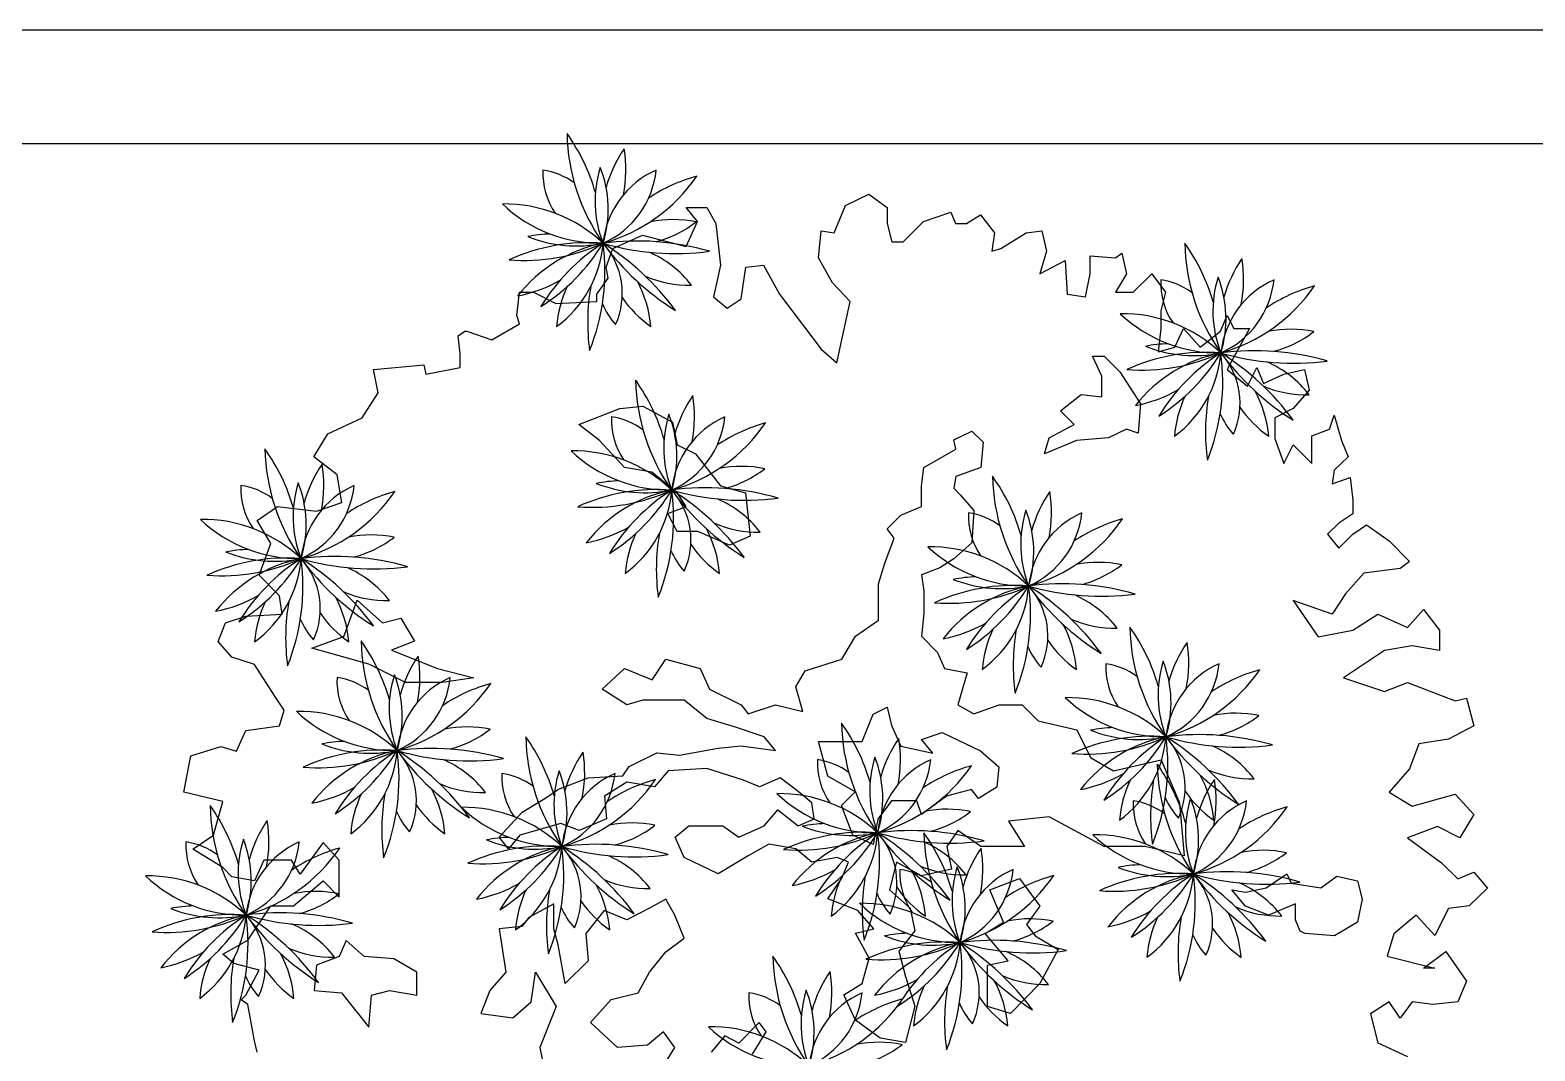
# Model space of a CAD drawing. Header units: millimetres. Extents: x -33522418 to 16198808, y -126322335 to -58690945.
# Drawn here: x -33265216.7 to -33264886.4, y -126314297.5 to -126314073.3 of the extents above; entities that cross this region are included whole.
import ezdxf

# ---------------------------------------------------------------- set-up
doc = ezdxf.new("R2010")
doc.units = ezdxf.units.MM
doc.header["$LTSCALE"] = 10
doc.layers.add('家具内线', color=8, linetype='Continuous')
doc.layers.add('家具外线', color=4, linetype='Continuous')

# ---------------------------------------------------------------- blocks, each defined once
blk = doc.blocks.new('MK-ZW-0347')
at = {"layer": '家具内线'}
for p, q in [((-129339.58, 9226.41), (-129342.38, 9232.49)), ((-129342.38, 9232.49), (-129338.87, 9232.49)), ((-129338.87, 9232.49), (-129334.08, 9227.69)), ((-129339.58, 9220.2), (-129339.58, 9226.41)), ((-129334.08, 9227.69), (-129327.88, 9218.1)), ((-129351.98, 9215.99), (-129345.78, 9220.9)), ((-129345.78, 9220.9), (-129339.58, 9220.2)), ((-129497.04, 9211.89), (-129484.64, 9216.69)), ((-129484.64, 9216.69), (-129477.74, 9217.39)), ((-129477.74, 9217.39), (-129468.85, 9212.59)), ((-129327.88, 9218.1), (-129328.58, 9209.2)), ((-129490.84, 9207.09), (-129497.04, 9211.89)), ((-129468.85, 9212.59), (-129467.44, 9205.69)), ((-129355.37, 9207.8), (-129347.88, 9211.89)), ((-129347.88, 9211.89), (-129351.98, 9215.99)), ((-129384.15, 9207.21), (-129378.65, 9209.9)), ((-129378.65, 9209.9), (-129375.26, 9206.51)), ((-129356.77, 9203), (-129355.37, 9207.8)), ((-129337.59, 9207.8), (-129347.18, 9207.09)), ((-129332.09, 9210.49), (-129337.59, 9207.8)), ((-129328.58, 9209.2), (-129332.09, 9210.49)), ((-129483.24, 9198.9), (-129490.84, 9207.09)), ((-129467.44, 9205.69), (-129461.95, 9203)), ((-129461.95, 9203), (-129454.34, 9193.4)), ((-129393.16, 9198.9), (-129383.56, 9204.4)), ((-129383.56, 9204.4), (-129384.15, 9207.21)), ((-129375.26, 9206.51), (-129375.96, 9198.9)), ((-129347.18, 9207.09), (-129356.77, 9203)), ((-129475.05, 9197.5), (-129483.24, 9198.9)), ((-129393.86, 9193.4), (-129393.16, 9198.9)), ((-129375.96, 9198.9), (-129383.56, 9196.21)), ((-129467.44, 9191.29), (-129475.05, 9197.5)), ((-129383.56, 9196.21), (-129384.15, 9192.7)), ((-129464.75, 9187.2), (-129467.44, 9191.29)), ((-129454.34, 9193.4), (-129446.85, 9191.29)), ((-129446.85, 9191.29), (-129445.45, 9178.19)), ((-129393.86, 9187.2), (-129393.86, 9193.4)), ((-129384.15, 9192.7), (-129382.16, 9190.71)), ((-129382.16, 9190.71), (-129378.07, 9185.91)), ((-129470.25, 9185.09), (-129464.75, 9187.2)), ((-129467.44, 9179.59), (-129470.25, 9185.09)), ((-129400.06, 9184.51), (-129393.86, 9187.2)), ((-129378.07, 9185.91), (-129378.65, 9176.2)), ((-129404.15, 9180.41), (-129400.06, 9184.51)), ((-129402.05, 9177.6), (-129404.15, 9180.41)), ((-129461.24, 9179.59), (-129467.44, 9179.59)), ((-129451.65, 9175.49), (-129461.24, 9179.59)), ((-129445.45, 9178.19), (-129451.65, 9175.49)), ((-129404.86, 9170.11), (-129402.05, 9177.6)), ((-129378.65, 9176.2), (-129384.15, 9171.4)), ((-129384.15, 9171.4), (-129388.36, 9168.71)), ((-129406.84, 9163.91), (-129404.86, 9170.11)), ((-129388.36, 9168.71), (-129393.86, 9166.6)), ((-129393.86, 9166.6), (-129393.16, 9161.8)), ((-129406.84, 9152.91), (-129406.84, 9163.91)), ((-129567.82, 9147.99), (-129563.73, 9158.99)), ((-129563.73, 9158.99), (-129556.12, 9152.09)), ((-129393.16, 9161.8), (-129393.16, 9154.9)), ((-129556.12, 9152.09), (-129550.62, 9153.49)), ((-129550.62, 9153.49), (-129546.53, 9146.59)), ((-129413.75, 9148.11), (-129406.84, 9152.91)), ((-129393.16, 9154.9), (-129393.86, 9148.11)), ((-129577.41, 9144.48), (-129567.82, 9147.99)), ((-129560.22, 9139.68), (-129577.41, 9144.48)), ((-129546.53, 9146.59), (-129553.43, 9143.89)), ((-129553.43, 9143.89), (-129539.63, 9138.39)), ((-129417.84, 9141.2), (-129413.75, 9148.11)), ((-129393.86, 9148.11), (-129389.06, 9143.19)), ((-129549.22, 9134.18), (-129560.22, 9139.68)), ((-129474.93, 9135), (-129470.84, 9141.2)), ((-129470.84, 9141.2), (-129460.54, 9138.39)), ((-129428.84, 9137.69), (-129417.84, 9141.2)), ((-129389.06, 9143.19), (-129386.96, 9138.39)), ((-129539.63, 9138.39), (-129528.63, 9135.59)), ((-129528.63, 9135.59), (-129538.22, 9134.18)), ((-129490.02, 9132.19), (-129483.24, 9138.39)), ((-129483.24, 9138.39), (-129474.93, 9135)), ((-129460.54, 9138.39), (-129457.73, 9132.19)), ((-129431.65, 9132.89), (-129428.84, 9137.69)), ((-129386.96, 9138.39), (-129380.05, 9137.11)), ((-129380.05, 9137.11), (-129382.86, 9127.39)), ((-129538.22, 9134.18), (-129549.22, 9134.18)), ((-129482.54, 9127.39), (-129490.02, 9132.19)), ((-129457.73, 9132.19), (-129448.14, 9127.39)), ((-129429.54, 9125.4), (-129431.65, 9132.89)), ((-129477.74, 9128.8), (-129482.54, 9127.39)), ((-129465.34, 9128.8), (-129477.74, 9128.8)), ((-129458.44, 9123.3), (-129465.34, 9128.8)), ((-129448.14, 9127.39), (-129446.04, 9124.7)), ((-129446.04, 9124.7), (-129437.85, 9127.39)), ((-129437.85, 9127.39), (-129429.54, 9125.4)), ((-129408.37, 9124.58), (-129404.15, 9126.69)), ((-129404.15, 9126.69), (-129402.87, 9121.19)), ((-129382.86, 9127.39), (-129378.07, 9124.7)), ((-129378.07, 9124.7), (-129370.46, 9127.39)), ((-129370.46, 9127.39), (-129363.56, 9127.39)), ((-129363.56, 9127.39), (-129358.76, 9122.59)), ((-129449.55, 9120.6), (-129458.44, 9123.3)), ((-129411.76, 9116.39), (-129408.37, 9124.58)), ((-129402.87, 9121.19), (-129400.06, 9114.99)), ((-129358.76, 9122.59), (-129347.06, 9119.9)), ((-129441.24, 9117.8), (-129449.55, 9120.6)), ((-129437.85, 9113.7), (-129441.24, 9117.8)), ((-129393.86, 9116.98), (-129387.66, 9119.08)), ((-129390.47, 9112.88), (-129393.86, 9116.98)), ((-129387.66, 9119.08), (-129376.08, 9113.58)), ((-129347.06, 9119.9), (-129342.97, 9111.59)), ((-129481.83, 9108.9), (-129473.53, 9113)), ((-129473.53, 9113), (-129466.74, 9112.29)), ((-129466.74, 9112.29), (-129455.04, 9114.4)), ((-129455.04, 9114.4), (-129448.14, 9115.1)), ((-129448.14, 9115.1), (-129437.85, 9113.7)), ((-129422.05, 9105.97), (-129424.86, 9116.39)), ((-129424.86, 9116.39), (-129411.76, 9116.39)), ((-129400.06, 9114.99), (-129390.47, 9112.88)), ((-129376.08, 9113.58), (-129370.58, 9108.78)), ((-129483.82, 9106.09), (-129481.83, 9108.9)), ((-129458.44, 9108.2), (-129470.14, 9107.5)), ((-129447.44, 9104.69), (-129458.44, 9108.2)), ((-129370.58, 9108.78), (-129371.16, 9102.58)), ((-129342.97, 9111.59), (-129336.07, 9107.5)), ((-129336.07, 9107.5), (-129321.68, 9110.89)), ((-129321.68, 9110.89), (-129316.18, 9097.9)), ((-129503.13, 9102), (-129494.24, 9105.39)), ((-129494.24, 9105.39), (-129483.82, 9106.09)), ((-129482.54, 9104.1), (-129489.32, 9099.89)), ((-129474.23, 9102.7), (-129482.54, 9104.1)), ((-129470.14, 9107.5), (-129474.23, 9102.7)), ((-129442.64, 9102.7), (-129447.44, 9104.69)), ((-129436.44, 9105.39), (-129442.64, 9102.7)), ((-129430.94, 9101.29), (-129436.44, 9105.39)), ((-129413.86, 9101.18), (-129422.05, 9105.97)), ((-129514.12, 9095.09), (-129507.22, 9099.19)), ((-129507.22, 9099.19), (-129503.13, 9102)), ((-129489.32, 9099.89), (-129488.74, 9093.1)), ((-129426.85, 9097.9), (-129430.94, 9101.29)), ((-129417.96, 9097.08), (-129413.86, 9101.18)), ((-129386.37, 9099.89), (-129393.86, 9094.39)), ((-129378.77, 9101.88), (-129386.37, 9099.89)), ((-129376.66, 9099.19), (-129378.77, 9101.88)), ((-129371.16, 9102.58), (-129376.66, 9099.19)), ((-129521.03, 9087.6), (-129514.12, 9095.09)), ((-129441.24, 9090.99), (-129437.14, 9095.79)), ((-129437.14, 9095.79), (-129430.94, 9090.99)), ((-129426.15, 9093.1), (-129426.85, 9097.9)), ((-129414.57, 9088.19), (-129417.96, 9097.08)), ((-129402.87, 9098.48), (-129406.96, 9092.98)), ((-129395.26, 9098.48), (-129402.87, 9098.48)), ((-129393.86, 9094.39), (-129395.26, 9098.48)), ((-129316.18, 9097.9), (-129314.78, 9081.98)), ((-129502.42, 9091.7), (-129514.83, 9088.19)), ((-129496.93, 9089.59), (-129502.42, 9091.7)), ((-129488.74, 9093.1), (-129496.93, 9089.59)), ((-129468.03, 9087.6), (-129463.94, 9090.99)), ((-129463.94, 9090.99), (-129453.64, 9090.99)), ((-129453.64, 9090.99), (-129448.84, 9087.6)), ((-129448.84, 9087.6), (-129441.24, 9090.99)), ((-129430.94, 9090.99), (-129426.15, 9093.1)), ((-129406.96, 9092.98), (-129408.37, 9085.38)), ((-129382.86, 9089.59), (-129386.25, 9084.79)), ((-129375.96, 9084.79), (-129382.86, 9089.59)), ((-129355.37, 9093.69), (-129367.65, 9092.4)), ((-129367.65, 9092.4), (-129362.86, 9084.79)), ((-129338.87, 9084.79), (-129355.37, 9093.69)), ((-129518.22, 9084.09), (-129521.03, 9087.6)), ((-129514.83, 9088.19), (-129518.22, 9084.09)), ((-129465.34, 9081.4), (-129468.03, 9087.6)), ((-129439.84, 9085.49), (-129446.04, 9081.98)), ((-129431.65, 9084.09), (-129439.84, 9085.49)), ((-129408.37, 9085.38), (-129414.57, 9088.19)), ((-129455.04, 9076.48), (-129465.34, 9081.4)), ((-129446.04, 9081.98), (-129455.04, 9076.48)), ((-129426.85, 9079.99), (-129431.65, 9084.09)), ((-129419.25, 9081.4), (-129426.85, 9079.99)), ((-129415.85, 9079.99), (-129419.25, 9081.4)), ((-129386.25, 9084.79), (-129384.85, 9077.89)), ((-129362.86, 9084.79), (-129375.96, 9084.79)), ((-129326.47, 9084.79), (-129338.87, 9084.79)), ((-129314.78, 9081.98), (-129326.47, 9084.79)), ((-129417.84, 9075.19), (-129415.85, 9079.99)), ((-129401.35, 9079.99), (-129403.45, 9071.68)), ((-129393.86, 9075.9), (-129401.35, 9079.99)), ((-129384.85, 9077.89), (-129393.86, 9075.9)), ((-129290.09, 9072.27), (-129283.89, 9076.48)), ((-129283.89, 9076.48), (-129282.49, 9073.67)), ((-129422.05, 9068.99), (-129417.84, 9075.19)), ((-129403.45, 9071.68), (-129397.25, 9066.18)), ((-129373.27, 9071.68), (-129364.38, 9075.08)), ((-129369.17, 9061.97), (-129373.27, 9071.68)), ((-129364.38, 9075.08), (-129358.18, 9066.77)), ((-129300.39, 9071.68), (-129296.29, 9070.98)), ((-129296.29, 9066.77), (-129300.39, 9071.68)), ((-129296.29, 9070.98), (-129290.09, 9072.27)), ((-129282.49, 9073.67), (-129273.6, 9072.27)), ((-129273.6, 9072.27), (-129268.8, 9075.78)), ((-129268.8, 9075.78), (-129262.6, 9074.38)), ((-129262.6, 9074.38), (-129261.19, 9068.87)), ((-129504.53, 9067.47), (-129512.13, 9063.37)), ((-129504.53, 9059.98), (-129504.53, 9067.47)), ((-129470.84, 9068.87), (-129475.75, 9066.18)), ((-129468.15, 9064.08), (-129470.84, 9068.87)), ((-129413.05, 9065.48), (-129422.05, 9068.99)), ((-129281.2, 9067.47), (-129289.39, 9064.08)), ((-129281.2, 9062.67), (-129281.2, 9067.47)), ((-129261.19, 9068.87), (-129262.6, 9061.97)), ((-129512.13, 9063.37), (-129514.24, 9060.68)), ((-129489.44, 9065.48), (-129494.94, 9058.58)), ((-129482.54, 9062.67), (-129489.44, 9065.48)), ((-129475.75, 9066.18), (-129482.54, 9062.67)), ((-129465.34, 9057.17), (-129468.15, 9064.08)), ((-129408.25, 9059.98), (-129413.05, 9065.48)), ((-129397.25, 9066.18), (-129395.85, 9059.39)), ((-129358.18, 9066.77), (-129362.27, 9061.27)), ((-129289.39, 9064.08), (-129296.29, 9066.77)), ((-129279.8, 9059.28), (-129281.2, 9062.67)), ((-129514.24, 9060.68), (-129521.03, 9059.98)), ((-129521.03, 9059.98), (-129519.04, 9046.87)), ((-129503.24, 9055.18), (-129504.53, 9059.98)), ((-129494.94, 9058.58), (-129494.24, 9050.27)), ((-129413.75, 9058.69), (-129408.25, 9059.98)), ((-129409.65, 9051.08), (-129413.75, 9058.69)), ((-129395.85, 9059.39), (-129400.64, 9053.19)), ((-129374.67, 9058.58), (-129369.17, 9061.97)), ((-129367.77, 9050.27), (-129374.67, 9058.58)), ((-129362.27, 9061.27), (-129359.58, 9057.87)), ((-129359.58, 9057.87), (-129352.68, 9053.78)), ((-129278.39, 9058.58), (-129279.8, 9059.28)), ((-129269.5, 9057.87), (-129278.39, 9058.58)), ((-129262.6, 9061.97), (-129269.5, 9057.87)), ((-129567.12, 9056.47), (-129569.22, 9051.67)), ((-129561.62, 9051.67), (-129567.12, 9056.47)), ((-129501.14, 9043.48), (-129503.24, 9055.18)), ((-129470.84, 9053.07), (-129465.34, 9057.17)), ((-129400.64, 9053.19), (-129398.66, 9045.58)), ((-129352.68, 9053.78), (-129358.18, 9043.48)), ((-129576.01, 9048.98), (-129576.71, 9041.37)), ((-129569.22, 9051.67), (-129576.01, 9048.98)), ((-129552.73, 9050.97), (-129561.62, 9051.67)), ((-129545.83, 9046.87), (-129552.73, 9050.97)), ((-129494.24, 9050.27), (-129501.14, 9043.48)), ((-129475.75, 9046.87), (-129470.84, 9053.07)), ((-129411.76, 9043.48), (-129409.65, 9051.08)), ((-129373.97, 9048.98), (-129367.77, 9050.27)), ((-129373.97, 9036.57), (-129373.97, 9048.98)), ((-129545.83, 9039.97), (-129545.83, 9046.87)), ((-129519.04, 9046.87), (-129523.83, 9041.37)), ((-129511.43, 9037.98), (-129510.03, 9046.87)), ((-129510.03, 9046.87), (-129503.83, 9036.57)), ((-129479.14, 9040.67), (-129475.75, 9046.87)), ((-129398.66, 9045.58), (-129395.85, 9036.69)), ((-129576.71, 9041.37), (-129568.52, 9040.67)), ((-129568.52, 9040.67), (-129560.22, 9030.37)), ((-129560.22, 9030.37), (-129559.51, 9039.97)), ((-129559.51, 9039.97), (-129554.02, 9041.37)), ((-129554.02, 9041.37), (-129545.83, 9039.97)), ((-129523.83, 9041.37), (-129526.52, 9034.47)), ((-129487.33, 9038.68), (-129479.14, 9040.67)), ((-129417.26, 9040.08), (-129411.76, 9043.48)), ((-129413.75, 9032.48), (-129417.26, 9040.08)), ((-129358.18, 9043.48), (-129367.07, 9034.47)), ((-129516.93, 9033.18), (-129511.43, 9037.98)), ((-129503.83, 9036.57), (-129508.74, 9024.17)), ((-129493.53, 9031.77), (-129487.33, 9038.68)), ((-129395.85, 9036.69), (-129398.66, 9025.69)), ((-129367.07, 9034.47), (-129373.97, 9036.57)), ((-129526.52, 9034.47), (-129516.93, 9033.18)), ((-129485.34, 9024.17), (-129493.53, 9031.77)), ((-129442.76, 9031.77), (-129448.84, 9025.57)), ((-129440.65, 9028.96), (-129442.76, 9031.77)), ((-129406.26, 9026.98), (-129413.75, 9032.48)), ((-129471.54, 9028.96), (-129476.34, 9024.87)), ((-129468.15, 9024.17), (-129471.54, 9028.96)), ((-129453.06, 9027.68), (-129457.15, 9022.76)), ((-129448.84, 9025.57), (-129453.06, 9027.68)), ((-129444.75, 9022.18), (-129440.65, 9028.96)), ((-129398.66, 9025.69), (-129406.26, 9026.98)), ((-129508.74, 9024.17), (-129507.34, 9017.26)), ((-129476.34, 9024.87), (-129485.34, 9024.17)), ((-129471.54, 9018.67), (-129468.15, 9024.17))]:
    blk.add_line(p, q, dxfattribs=at)
for centre, radius, start, end in [((-129548.7, 9265.4), 58.98, 16.0441, 35.3335), ((-129441.62, 9300.57), 58.98, 181.0347, 215.3335), ((-129451.09, 9272.76), 39.16, 145.5383, 164.4558), ((-129522.02, 9288.62), 39.16, 348.8253, 9.2585), ((-129457.63, 9279.07), 34.49, 162.7458, 201.4439), ((-129522.67, 9276.69), 34.49, 342.7458, 21.4439), ((-129486.57, 9287.51), 21.29, 177.3463, 214.3867), ((-129511, 9267.45), 21.29, 53.6976, 81.4479), ((-129462.73, 9263.67), 27.15, 113.8981, 174.104), ((-129500.73, 9291.29), 27.15, 293.8981, 354.104), ((-129503.21, 9315.09), 50.46, 285.4903, 325.7263), ((-129448.03, 9238.04), 50.46, 105.4903, 123.6876), ((-129519.41, 9235.12), 43.16, 46.5624, 90.8436), ((-129490.37, 9309.62), 43.16, 226.5624, 270.8436), ((-129468.74, 9239.13), 34.46, 78.242, 101.2871), ((-129482.71, 9300.2), 34.46, 285.0191, 307.5292), ((-129494.19, 9209.38), 57.25, 85.5391, 114.6268), ((-129513.59, 9318.51), 57.25, 265.5391, 294.6268), ((-129481.35, 9224.12), 43.16, 101.2054, 142.1916), ((-129504.43, 9229.24), 40.01, 91.7019, 101.5379), ((-129497.74, 9305.67), 40.01, 248.4565, 281.5379), ((-129458.2, 9216.86), 58.78, 122.4479, 148.7105), ((-129539.97, 9296.99), 58.78, 302.4479, 328.7105), ((-129524.09, 9269.15), 34.46, 306.2366, 355.5237), ((-129552.64, 9257.96), 63.48, 337.9745, 7.6991), ((-129479.54, 9188.6), 78.53, 73.8469, 97.4626), ((-129506.56, 9251.35), 22.62, 335.5328, 41.9453), ((-129531.83, 9199.33), 79.24, 36.2562, 57.9103), ((-129425.84, 9313.33), 79.24, 216.2562, 237.9103), ((-129467.89, 9341.89), 78.53, 253.8469, 277.4626), ((-129362.68, 9232.36), 58.98, 16.0441, 35.3335), ((-129255.6, 9267.53), 58.98, 181.0347, 215.3335), ((-129488.93, 9233.84), 32.64, 37.7343, 66.5513), ((-129265.06, 9239.72), 39.16, 145.5383, 164.4558), ((-129336, 9255.58), 39.16, 348.8253, 9.2585), ((-129469.37, 9238.67), 34.46, 154.6443, 175.5237), ((-129430.89, 9242.66), 63.48, 170.2861, 187.6991), ((-129509.21, 9238.62), 33.98, 4.6144, 28.6926), ((-129463.92, 9286.44), 32.64, 246.3876, 271.4044), ((-129300.55, 9254.47), 21.29, 177.3463, 214.3867), ((-129324.97, 9234.41), 21.29, 53.6976, 81.4479), ((-129271.61, 9246.03), 34.49, 162.7458, 201.4439), ((-129336.65, 9243.65), 34.49, 342.7458, 21.4439), ((-129276.7, 9230.63), 27.15, 113.8981, 174.104), ((-129314.71, 9258.25), 27.15, 293.8981, 354.104), ((-129317.19, 9282.05), 50.46, 285.4903, 325.7263), ((-129262.01, 9205), 50.46, 105.4903, 123.6876), ((-129469.15, 9257.1), 22.62, 203.2839, 221.9453), ((-129455.87, 9269.2), 33.98, 214.1854, 235.0337), ((-129333.39, 9202.08), 43.16, 46.5624, 90.8436), ((-129304.35, 9276.58), 43.16, 226.5624, 270.8436), ((-129282.72, 9206.09), 34.46, 78.242, 101.2871), ((-129296.69, 9267.16), 34.46, 285.0191, 307.5292), ((-129318.41, 9196.2), 40.01, 91.7019, 101.5379), ((-129311.72, 9272.63), 40.01, 248.4565, 281.5379), ((-129308.17, 9176.34), 57.25, 85.5391, 114.6268), ((-129327.57, 9285.47), 57.25, 265.5391, 294.6268), ((-129295.32, 9191.08), 43.16, 101.2054, 142.1916), ((-129272.17, 9183.82), 58.78, 122.4479, 148.7105), ((-129353.95, 9263.95), 58.78, 302.4479, 328.7105), ((-129338.07, 9236.11), 34.46, 306.2366, 355.5237), ((-129366.62, 9224.92), 63.48, 337.9745, 7.6991), ((-129293.51, 9155.56), 78.53, 73.8469, 97.4626), ((-129320.53, 9218.31), 22.62, 335.5328, 41.9453), ((-129345.81, 9166.29), 79.24, 36.2562, 57.9103), ((-129239.81, 9280.29), 79.24, 216.2562, 237.9103), ((-129281.87, 9308.85), 78.53, 253.8469, 277.4626), ((-129302.91, 9200.8), 32.64, 37.7343, 66.5513), ((-129528.03, 9191.06), 58.98, 16.0441, 35.3335), ((-129420.95, 9226.23), 58.98, 181.0347, 215.3335), ((-129337.81, 9259.88), 43.16, 281.2054, 299.3927), ((-129323.18, 9205.58), 33.98, 4.6144, 28.6926), ((-129277.9, 9253.4), 32.64, 246.3876, 271.4044), ((-129430.42, 9198.42), 39.16, 145.5383, 164.4558), ((-129501.35, 9214.28), 39.16, 348.8253, 9.2585), ((-129283.34, 9205.63), 34.46, 154.6443, 175.5237), ((-129244.86, 9209.62), 63.48, 170.2861, 187.6991), ((-129269.84, 9236.16), 33.98, 214.1854, 235.0337), ((-129465.9, 9213.17), 21.29, 177.3463, 214.3867), ((-129490.33, 9193.11), 21.29, 53.6976, 81.4479), ((-129436.96, 9204.73), 34.49, 162.7458, 201.4439), ((-129502.01, 9202.35), 34.49, 342.7458, 21.4439), ((-129442.06, 9189.33), 27.15, 113.8981, 174.104), ((-129480.06, 9216.95), 27.15, 293.8981, 354.104), ((-129482.54, 9240.75), 50.46, 285.4903, 325.7263), ((-129427.37, 9163.7), 50.46, 105.4903, 123.6876), ((-129283.13, 9224.06), 22.62, 203.2839, 221.9453), ((-129639.65, 9170.41), 58.98, 16.0441, 35.3335), ((-129532.56, 9205.58), 58.98, 181.0347, 215.3335), ((-129498.74, 9160.78), 43.16, 46.5624, 90.8436), ((-129469.7, 9235.28), 43.16, 226.5624, 270.8436), ((-129542.03, 9177.77), 39.16, 145.5383, 164.4558), ((-129612.96, 9193.63), 39.16, 348.8253, 9.2585), ((-129448.07, 9164.79), 34.46, 78.242, 101.2871), ((-129462.04, 9225.86), 34.46, 285.0191, 307.5292), ((-129548.57, 9184.08), 34.49, 162.7458, 201.4439), ((-129613.62, 9181.7), 34.49, 342.7458, 21.4439), ((-129483.76, 9154.9), 40.01, 91.7019, 101.5379), ((-129477.07, 9231.33), 40.01, 248.4565, 281.5379), ((-129420.55, 9162.15), 58.98, 16.0441, 35.3335), ((-129313.47, 9197.32), 58.98, 181.0347, 215.3335), ((-129577.51, 9192.52), 21.29, 177.3463, 214.3867), ((-129601.94, 9172.46), 21.29, 53.6976, 81.4479), ((-129553.67, 9168.68), 27.15, 113.8981, 174.104), ((-129591.68, 9196.3), 27.15, 293.8981, 354.104), ((-129594.16, 9220.1), 50.46, 285.4903, 325.7263), ((-129538.98, 9143.05), 50.46, 105.4903, 123.6876), ((-129473.52, 9135.04), 57.25, 85.5391, 114.6268), ((-129492.92, 9244.17), 57.25, 265.5391, 294.6268), ((-129460.68, 9149.78), 43.16, 101.2054, 142.1916), ((-129437.53, 9142.52), 58.78, 122.4479, 148.7105), ((-129519.3, 9222.65), 58.78, 302.4479, 328.7105), ((-129503.42, 9194.81), 34.46, 306.2366, 355.5237), ((-129531.98, 9183.62), 63.48, 337.9745, 7.6991), ((-129458.87, 9114.26), 78.53, 73.8469, 97.4626), ((-129511.16, 9124.99), 79.24, 36.2562, 57.9103), ((-129405.17, 9238.98), 79.24, 216.2562, 237.9103), ((-129447.22, 9267.55), 78.53, 253.8469, 277.4626), ((-129485.89, 9177.01), 22.62, 335.5328, 41.9453), ((-129468.27, 9159.5), 32.64, 37.7343, 66.5513), ((-129322.94, 9169.51), 39.16, 145.5383, 164.4558), ((-129393.87, 9185.37), 39.16, 348.8253, 9.2585), ((-129358.42, 9184.26), 21.29, 177.3463, 214.3867), ((-129382.85, 9164.2), 21.29, 53.6976, 81.4479), ((-129329.48, 9175.82), 34.49, 162.7458, 201.4439), ((-129394.53, 9173.44), 34.49, 342.7458, 21.4439), ((-129334.58, 9160.42), 27.15, 113.8981, 174.104), ((-129372.58, 9188.04), 27.15, 293.8981, 354.104), ((-129610.36, 9140.13), 43.16, 46.5624, 90.8436), ((-129581.31, 9214.63), 43.16, 226.5624, 270.8436), ((-129503.17, 9218.58), 43.16, 281.2054, 299.3927), ((-129488.54, 9164.28), 33.98, 4.6144, 28.6926), ((-129443.26, 9212.1), 32.64, 246.3876, 271.4044), ((-129375.06, 9211.84), 50.46, 285.4903, 325.7263), ((-129319.89, 9134.79), 50.46, 105.4903, 123.6876), ((-129559.69, 9144.14), 34.46, 78.242, 101.2871), ((-129573.66, 9205.21), 34.46, 285.0191, 307.5292), ((-129448.7, 9164.33), 34.46, 154.6443, 175.5237), ((-129410.22, 9168.32), 63.48, 170.2861, 187.6991), ((-129435.2, 9194.86), 33.98, 214.1854, 235.0337), ((-129585.13, 9114.39), 57.25, 85.5391, 114.6268), ((-129604.54, 9223.52), 57.25, 265.5391, 294.6268), ((-129572.29, 9129.13), 43.16, 101.2054, 142.1916), ((-129595.37, 9134.25), 40.01, 91.7019, 101.5379), ((-129588.68, 9210.68), 40.01, 248.4565, 281.5379), ((-129549.14, 9121.87), 58.78, 122.4479, 148.7105), ((-129630.91, 9202), 58.78, 302.4479, 328.7105), ((-129615.03, 9174.16), 34.46, 306.2366, 355.5237), ((-129643.59, 9162.97), 63.48, 337.9745, 7.6991), ((-129570.48, 9093.61), 78.53, 73.8469, 97.4626), ((-129597.5, 9156.35), 22.62, 335.5328, 41.9453), ((-129622.78, 9104.34), 79.24, 36.2562, 57.9103), ((-129516.78, 9218.33), 79.24, 216.2562, 237.9103), ((-129558.83, 9246.9), 78.53, 253.8469, 277.4626), ((-129448.48, 9182.76), 22.62, 203.2839, 221.9453), ((-129391.26, 9131.87), 43.16, 46.5624, 90.8436), ((-129362.22, 9206.37), 43.16, 226.5624, 270.8436), ((-129579.88, 9138.85), 32.64, 37.7343, 66.5513), ((-129340.59, 9135.88), 34.46, 78.242, 101.2871), ((-129354.56, 9196.95), 34.46, 285.0191, 307.5292), ((-129366.04, 9106.13), 57.25, 85.5391, 114.6268), ((-129385.44, 9215.26), 57.25, 265.5391, 294.6268), ((-129353.2, 9120.87), 43.16, 101.2054, 142.1916), ((-129376.28, 9125.99), 40.01, 91.7019, 101.5379), ((-129369.59, 9202.42), 40.01, 248.4565, 281.5379), ((-129330.05, 9113.61), 58.78, 122.4479, 148.7105), ((-129411.82, 9193.74), 58.78, 302.4479, 328.7105), ((-129395.94, 9165.9), 34.46, 306.2366, 355.5237), ((-129424.5, 9154.71), 63.48, 337.9745, 7.6991), ((-129351.39, 9085.35), 78.53, 73.8469, 97.4626), ((-129339.74, 9238.64), 78.53, 253.8469, 277.4626), ((-129378.41, 9148.09), 22.62, 335.5328, 41.9453), ((-129403.68, 9096.08), 79.24, 36.2562, 57.9103), ((-129297.69, 9210.07), 79.24, 216.2562, 237.9103), ((-129614.78, 9197.93), 43.16, 281.2054, 299.3927), ((-129560.31, 9143.68), 34.46, 154.6443, 175.5237), ((-129521.83, 9147.66), 63.48, 170.2861, 187.6991), ((-129600.15, 9143.63), 33.98, 4.6144, 28.6926), ((-129554.87, 9191.44), 32.64, 246.3876, 271.4044), ((-129360.79, 9130.59), 32.64, 37.7343, 66.5513), ((-129560.09, 9162.1), 22.62, 203.2839, 221.9453), ((-129546.81, 9174.21), 33.98, 214.1854, 235.0337), ((-129335.78, 9183.18), 32.64, 246.3876, 271.4044), ((-129395.69, 9189.67), 43.16, 281.2054, 299.3927), ((-129341.22, 9135.42), 34.46, 154.6443, 175.5237), ((-129302.74, 9139.4), 63.48, 170.2861, 187.6991), ((-129381.06, 9135.37), 33.98, 4.6144, 28.6926), ((-129379.22, 9116.72), 58.98, 16.0441, 35.3335), ((-129272.13, 9151.89), 58.98, 181.0347, 215.3335), ((-129610.71, 9112.59), 58.98, 16.0441, 35.3335), ((-129503.63, 9147.76), 58.98, 181.0347, 215.3335), ((-129341, 9153.84), 22.62, 203.2839, 221.9453), ((-129327.72, 9165.95), 33.98, 214.1854, 235.0337), ((-129281.6, 9124.08), 39.16, 145.5383, 164.4558), ((-129352.53, 9139.94), 39.16, 348.8253, 9.2585), ((-129513.09, 9119.95), 39.16, 145.5383, 164.4558), ((-129584.03, 9135.81), 39.16, 348.8253, 9.2585), ((-129317.08, 9138.83), 21.29, 177.3463, 214.3867), ((-129341.51, 9118.77), 21.29, 53.6976, 81.4479), ((-129288.14, 9130.39), 34.49, 162.7458, 201.4439), ((-129353.19, 9128.01), 34.49, 342.7458, 21.4439), ((-129293.24, 9114.99), 27.15, 113.8981, 174.104), ((-129331.25, 9142.6), 27.15, 293.8981, 354.104), ((-129548.58, 9134.7), 21.29, 177.3463, 214.3867), ((-129573, 9114.64), 21.29, 53.6976, 81.4479), ((-129519.64, 9126.26), 34.49, 162.7458, 201.4439), ((-129584.68, 9123.88), 34.49, 342.7458, 21.4439), ((-129524.74, 9110.86), 27.15, 113.8981, 174.104), ((-129562.74, 9138.47), 27.15, 293.8981, 354.104), ((-129333.72, 9166.41), 50.46, 285.4903, 325.7263), ((-129278.55, 9089.36), 50.46, 105.4903, 123.6876), ((-129565.22, 9162.28), 50.46, 285.4903, 325.7263), ((-129510.04, 9085.23), 50.46, 105.4903, 123.6876), ((-129349.92, 9086.44), 43.16, 46.5624, 90.8436), ((-129320.88, 9160.94), 43.16, 226.5624, 270.8436), ((-129581.42, 9082.31), 43.16, 46.5624, 90.8436), ((-129552.38, 9156.81), 43.16, 226.5624, 270.8436), ((-129358.94, 9122.98), 58.98, 181.0347, 215.3335), ((-129466.03, 9087.81), 58.98, 16.0441, 35.3335), ((-129299.26, 9090.45), 34.46, 78.242, 101.2871), ((-129313.23, 9151.52), 34.46, 285.0191, 307.5292), ((-129530.75, 9086.32), 34.46, 78.242, 101.2871), ((-129544.72, 9147.39), 34.46, 285.0191, 307.5292), ((-129454.02, 9118.85), 58.98, 181.0347, 215.3335), ((-129561.11, 9083.68), 58.98, 16.0441, 35.3335), ((-129368.41, 9095.17), 39.16, 145.5383, 164.4558), ((-129439.34, 9111.03), 39.16, 348.8253, 9.2585), ((-129324.7, 9060.7), 57.25, 85.5391, 114.6268), ((-129344.11, 9169.83), 57.25, 265.5391, 294.6268), ((-129311.86, 9075.44), 43.16, 101.2054, 142.1916), ((-129334.94, 9080.56), 40.01, 91.7019, 101.5379), ((-129328.25, 9156.99), 40.01, 248.4565, 281.5379), ((-129288.71, 9068.18), 58.78, 122.4479, 148.7105), ((-129370.48, 9148.31), 58.78, 302.4479, 328.7105), ((-129354.6, 9120.47), 34.46, 306.2366, 355.5237), ((-129383.16, 9109.28), 63.48, 337.9745, 7.6991), ((-129310.05, 9039.92), 78.53, 73.8469, 97.4626), ((-129337.07, 9102.66), 22.62, 335.5328, 41.9453), ((-129298.4, 9193.21), 78.53, 253.8469, 277.4626), ((-129362.34, 9050.65), 79.24, 36.2562, 57.9103), ((-129256.35, 9164.64), 79.24, 216.2562, 237.9103), ((-129556.2, 9056.57), 57.25, 85.5391, 114.6268), ((-129575.6, 9165.7), 57.25, 265.5391, 294.6268), ((-129543.36, 9071.31), 43.16, 101.2054, 142.1916), ((-129566.44, 9076.43), 40.01, 91.7019, 101.5379), ((-129559.75, 9152.86), 40.01, 248.4565, 281.5379), ((-129601.98, 9144.18), 58.78, 302.4479, 328.7105), ((-129520.2, 9064.05), 58.78, 122.4479, 148.7105), ((-129586.1, 9116.34), 34.46, 306.2366, 355.5237), ((-129614.65, 9105.15), 63.48, 337.9745, 7.6991), ((-129541.54, 9035.79), 78.53, 73.8469, 97.4626), ((-129568.56, 9098.53), 22.62, 335.5328, 41.9453), ((-129593.84, 9046.52), 79.24, 36.2562, 57.9103), ((-129487.84, 9160.51), 79.24, 216.2562, 237.9103), ((-129529.9, 9189.08), 78.53, 253.8469, 277.4626), ((-129463.49, 9091.04), 39.16, 145.5383, 164.4558), ((-129534.42, 9106.9), 39.16, 348.8253, 9.2585), ((-129319.45, 9085.16), 32.64, 37.7343, 66.5513), ((-129550.94, 9081.03), 32.64, 37.7343, 66.5513), ((-129470.03, 9097.35), 34.49, 162.7458, 201.4439), ((-129535.08, 9094.97), 34.49, 342.7458, 21.4439), ((-129403.89, 9109.92), 21.29, 177.3463, 214.3867), ((-129428.32, 9089.86), 21.29, 53.6976, 81.4479), ((-129374.95, 9101.48), 34.49, 162.7458, 201.4439), ((-129440, 9099.1), 34.49, 342.7458, 21.4439), ((-129380.05, 9086.08), 27.15, 113.8981, 174.104), ((-129418.06, 9113.69), 27.15, 293.8981, 354.104), ((-129420.54, 9137.5), 50.46, 285.4903, 325.7263), ((-129365.36, 9060.45), 50.46, 105.4903, 123.6876), ((-129370.95, 9075.42), 58.98, 16.0441, 35.3335), ((-129263.87, 9110.59), 58.98, 181.0347, 215.3335), ((-129294.44, 9137.75), 32.64, 246.3876, 271.4044), ((-129525.93, 9133.62), 32.64, 246.3876, 271.4044), ((-129498.97, 9105.79), 21.29, 177.3463, 214.3867), ((-129523.4, 9085.73), 21.29, 53.6976, 81.4479), ((-129475.13, 9081.95), 27.15, 113.8981, 174.104), ((-129513.14, 9109.56), 27.15, 293.8981, 354.104), ((-129515.61, 9133.37), 50.46, 285.4903, 325.7263), ((-129460.44, 9056.32), 50.46, 105.4903, 123.6876), ((-129354.35, 9144.24), 43.16, 281.2054, 299.3927), ((-129299.88, 9089.99), 34.46, 154.6443, 175.5237), ((-129261.4, 9093.97), 63.48, 170.2861, 187.6991), ((-129273.33, 9082.78), 39.16, 145.5383, 164.4558), ((-129339.72, 9089.94), 33.98, 4.6144, 28.6926), ((-129344.27, 9098.64), 39.16, 348.8253, 9.2585), ((-129585.84, 9140.11), 43.16, 281.2054, 299.3927), ((-129531.37, 9085.86), 34.46, 154.6443, 175.5237), ((-129492.89, 9089.84), 63.48, 170.2861, 187.6991), ((-129571.22, 9085.81), 33.98, 4.6144, 28.6926), ((-129436.73, 9057.53), 43.16, 46.5624, 90.8436), ((-129407.69, 9132.03), 43.16, 226.5624, 270.8436), ((-129308.81, 9097.53), 21.29, 177.3463, 214.3867), ((-129333.24, 9077.47), 21.29, 53.6976, 81.4479), ((-129299.66, 9108.41), 22.62, 203.2839, 221.9453), ((-129286.38, 9120.52), 33.98, 214.1854, 235.0337), ((-129279.88, 9089.09), 34.49, 162.7458, 201.4439), ((-129344.92, 9086.71), 34.49, 342.7458, 21.4439), ((-129322.98, 9101.3), 27.15, 293.8981, 354.104), ((-129284.97, 9073.69), 27.15, 113.8981, 174.104), ((-129656.18, 9063.03), 58.98, 16.0441, 35.3335), ((-129549.1, 9098.2), 58.98, 181.0347, 215.3335), ((-129531.16, 9104.28), 22.62, 203.2839, 221.9453), ((-129517.87, 9116.39), 33.98, 214.1854, 235.0337), ((-129531.81, 9053.4), 43.16, 46.5624, 90.8436), ((-129502.77, 9127.9), 43.16, 226.5624, 270.8436), ((-129386.07, 9061.54), 34.46, 78.242, 101.2871), ((-129400.04, 9122.61), 34.46, 285.0191, 307.5292), ((-129325.46, 9125.11), 50.46, 285.4903, 325.7263), ((-129270.28, 9048.06), 50.46, 105.4903, 123.6876), ((-129558.57, 9070.39), 39.16, 145.5383, 164.4558), ((-129629.5, 9086.25), 39.16, 348.8253, 9.2585), ((-129481.14, 9057.41), 34.46, 78.242, 101.2871), ((-129495.11, 9118.48), 34.46, 285.0191, 307.5292), ((-129421.75, 9051.65), 40.01, 91.7019, 101.5379), ((-129415.06, 9128.08), 40.01, 248.4565, 281.5379), ((-129396.86, 9011.01), 78.53, 73.8469, 97.4626), ((-129594.05, 9085.14), 21.29, 177.3463, 214.3867), ((-129618.48, 9065.08), 21.29, 53.6976, 81.4479), ((-129565.11, 9076.7), 34.49, 162.7458, 201.4439), ((-129630.15, 9074.32), 34.49, 342.7458, 21.4439), ((-129570.21, 9061.3), 27.15, 113.8981, 174.104), ((-129608.21, 9088.91), 27.15, 293.8981, 354.104), ((-129506.59, 9027.66), 57.25, 85.5391, 114.6268), ((-129516.83, 9047.52), 40.01, 91.7019, 101.5379), ((-129510.14, 9123.95), 40.01, 248.4565, 281.5379), ((-129491.94, 9006.88), 78.53, 73.8469, 97.4626), ((-129411.51, 9031.79), 57.25, 85.5391, 114.6268), ((-129430.92, 9140.92), 57.25, 265.5391, 294.6268), ((-129398.67, 9046.53), 43.16, 101.2054, 142.1916), ((-129375.52, 9039.26), 58.78, 122.4479, 148.7105), ((-129457.29, 9119.4), 58.78, 302.4479, 328.7105), ((-129441.41, 9091.56), 34.46, 306.2366, 355.5237), ((-129469.97, 9080.37), 63.48, 337.9745, 7.6991), ((-129449.15, 9021.74), 79.24, 36.2562, 57.9103), ((-129343.16, 9135.73), 79.24, 216.2562, 237.9103), ((-129385.21, 9164.3), 78.53, 253.8469, 277.4626), ((-129423.88, 9073.75), 22.62, 335.5328, 41.9453), ((-129406.26, 9056.25), 32.64, 37.7343, 66.5513), ((-129334.14, 9089.94), 58.98, 181.0347, 215.3335), ((-129441.22, 9054.77), 58.98, 16.0441, 35.3335), ((-129341.66, 9045.14), 43.16, 46.5624, 90.8436), ((-129312.62, 9119.64), 43.16, 226.5624, 270.8436), ((-129610.69, 9112.72), 50.46, 285.4903, 325.7263), ((-129555.51, 9035.67), 50.46, 105.4903, 123.6876), ((-129525.99, 9136.79), 57.25, 265.5391, 294.6268), ((-129493.75, 9042.4), 43.16, 101.2054, 142.1916), ((-129470.6, 9035.13), 58.78, 122.4479, 148.7105), ((-129552.37, 9115.27), 58.78, 302.4479, 328.7105), ((-129536.49, 9087.43), 34.46, 306.2366, 355.5237), ((-129565.05, 9076.24), 63.48, 337.9745, 7.6991), ((-129518.96, 9069.62), 22.62, 335.5328, 41.9453), ((-129544.23, 9017.61), 79.24, 36.2562, 57.9103), ((-129438.24, 9131.6), 79.24, 216.2562, 237.9103), ((-129480.29, 9160.17), 78.53, 253.8469, 277.4626), ((-129501.34, 9052.12), 32.64, 37.7343, 66.5513), ((-129343.61, 9062.13), 39.16, 145.5383, 164.4558), ((-129414.54, 9077.99), 39.16, 348.8253, 9.2585), ((-129290.99, 9049.15), 34.46, 78.242, 101.2871), ((-129304.96, 9110.22), 34.46, 285.0191, 307.5292), ((-129626.89, 9032.75), 43.16, 46.5624, 90.8436), ((-129597.85, 9107.25), 43.16, 226.5624, 270.8436), ((-129441.16, 9115.33), 43.16, 281.2054, 299.3927), ((-129379.09, 9076.88), 21.29, 177.3463, 214.3867), ((-129403.52, 9056.82), 21.29, 53.6976, 81.4479), ((-129426.53, 9061.03), 33.98, 4.6144, 28.6926), ((-129381.25, 9108.84), 32.64, 246.3876, 271.4044), ((-129350.15, 9068.44), 34.49, 162.7458, 201.4439), ((-129415.19, 9066.06), 34.49, 342.7458, 21.4439), ((-129355.25, 9053.04), 27.15, 113.8981, 174.104), ((-129393.25, 9080.65), 27.15, 293.8981, 354.104), ((-129395.73, 9104.46), 50.46, 285.4903, 325.7263), ((-129340.56, 9027.41), 50.46, 105.4903, 123.6876), ((-129316.43, 9019.4), 57.25, 85.5391, 114.6268), ((-129335.84, 9128.53), 57.25, 265.5391, 294.6268), ((-129303.59, 9034.14), 43.16, 101.2054, 142.1916), ((-129326.67, 9039.26), 40.01, 91.7019, 101.5379), ((-129319.98, 9115.69), 40.01, 248.4565, 281.5379), ((-129280.44, 9026.87), 58.78, 122.4479, 148.7105), ((-129362.21, 9107.01), 58.78, 302.4479, 328.7105), ((-129346.33, 9079.17), 34.46, 306.2366, 355.5237), ((-129374.89, 9067.98), 63.48, 337.9745, 7.6991), ((-129301.78, 8998.62), 78.53, 73.8469, 97.4626), ((-129328.8, 9061.36), 22.62, 335.5328, 41.9453), ((-129354.08, 9009.35), 79.24, 36.2562, 57.9103), ((-129248.08, 9123.34), 79.24, 216.2562, 237.9103), ((-129290.13, 9151.91), 78.53, 253.8469, 277.4626), ((-129536.24, 9111.2), 43.16, 281.2054, 299.3927), ((-129481.77, 9056.95), 34.46, 154.6443, 175.5237), ((-129443.29, 9060.93), 63.48, 170.2861, 187.6991), ((-129521.61, 9056.9), 33.98, 4.6144, 28.6926), ((-129476.33, 9104.71), 32.64, 246.3876, 271.4044), ((-129386.69, 9061.08), 34.46, 154.6443, 175.5237), ((-129348.21, 9065.06), 63.48, 170.2861, 187.6991), ((-129373.19, 9091.6), 33.98, 214.1854, 235.0337), ((-129311.18, 9043.86), 32.64, 37.7343, 66.5513), ((-129611.91, 9026.87), 40.01, 91.7019, 101.5379), ((-129576.22, 9036.76), 34.46, 78.242, 101.2871), ((-129590.19, 9097.83), 34.46, 285.0191, 307.5292), ((-129468.27, 9087.47), 33.98, 214.1854, 235.0337), ((-129411.93, 9024.49), 43.16, 46.5624, 90.8436), ((-129382.89, 9098.99), 43.16, 226.5624, 270.8436), ((-129386.47, 9079.5), 22.62, 203.2839, 221.9453), ((-129601.67, 9007.01), 57.25, 85.5391, 114.6268), ((-129621.07, 9116.14), 57.25, 265.5391, 294.6268), ((-129588.83, 9021.75), 43.16, 101.2054, 142.1916), ((-129605.22, 9103.3), 40.01, 248.4565, 281.5379), ((-129647.45, 9094.62), 58.78, 302.4479, 328.7105), ((-129565.68, 9014.48), 58.78, 122.4479, 148.7105), ((-129631.57, 9066.78), 34.46, 306.2366, 355.5237), ((-129660.12, 9055.59), 63.48, 337.9745, 7.6991), ((-129587.02, 8986.23), 78.53, 73.8469, 97.4626), ((-129614.04, 9048.97), 22.62, 335.5328, 41.9453), ((-129639.31, 8996.96), 79.24, 36.2562, 57.9103), ((-129533.32, 9110.95), 79.24, 216.2562, 237.9103), ((-129575.37, 9139.52), 78.53, 253.8469, 277.4626), ((-129481.55, 9075.37), 22.62, 203.2839, 221.9453), ((-129361.26, 9028.5), 34.46, 78.242, 101.2871), ((-129346.08, 9102.94), 43.16, 281.2054, 299.3927), ((-129291.61, 9048.69), 34.46, 154.6443, 175.5237), ((-129253.13, 9052.67), 63.48, 170.2861, 187.6991), ((-129331.45, 9048.64), 33.98, 4.6144, 28.6926), ((-129286.17, 9096.45), 32.64, 246.3876, 271.4044), ((-129596.41, 9031.47), 32.64, 37.7343, 66.5513), ((-129396.95, 9018.61), 40.01, 91.7019, 101.5379), ((-129390.26, 9095.04), 40.01, 248.4565, 281.5379), ((-129375.23, 9089.57), 34.46, 285.0191, 307.5292), ((-129291.39, 9067.11), 22.62, 203.2839, 221.9453), ((-129278.11, 9079.21), 33.98, 214.1854, 235.0337), ((-129571.4, 9084.06), 32.64, 246.3876, 271.4044), ((-129386.71, 8998.75), 57.25, 85.5391, 114.6268), ((-129406.11, 9107.88), 57.25, 265.5391, 294.6268), ((-129373.87, 9013.49), 43.16, 101.2054, 142.1916), ((-129350.72, 9006.22), 58.78, 122.4479, 148.7105), ((-129432.49, 9086.36), 58.78, 302.4479, 328.7105), ((-129416.61, 9058.52), 34.46, 306.2366, 355.5237), ((-129445.16, 9047.33), 63.48, 337.9745, 7.6991), ((-129372.06, 8977.97), 78.53, 73.8469, 97.4626), ((-129360.41, 9131.26), 78.53, 253.8469, 277.4626), ((-129399.08, 9040.71), 22.62, 335.5328, 41.9453), ((-129424.35, 8988.7), 79.24, 36.2562, 57.9103), ((-129318.36, 9102.69), 79.24, 216.2562, 237.9103), ((-129631.31, 9090.55), 43.16, 281.2054, 299.3927), ((-129576.84, 9036.3), 34.46, 154.6443, 175.5237), ((-129538.37, 9040.28), 63.48, 170.2861, 187.6991), ((-129616.69, 9036.25), 33.98, 4.6144, 28.6926), ((-129486.7, 9017.6), 58.98, 16.0441, 35.3335), ((-129379.61, 9052.77), 58.98, 181.0347, 215.3335), ((-129381.46, 9023.21), 32.64, 37.7343, 66.5513), ((-129576.63, 9054.72), 22.62, 203.2839, 221.9453), ((-129563.35, 9066.82), 33.98, 214.1854, 235.0337), ((-129389.08, 9024.96), 39.16, 145.5383, 164.4558), ((-129460.01, 9040.82), 39.16, 348.8253, 9.2585), ((-129416.35, 9082.29), 43.16, 281.2054, 299.3927), ((-129401.73, 9027.99), 33.98, 4.6144, 28.6926), ((-129356.44, 9075.8), 32.64, 246.3876, 271.4044), ((-129424.56, 9039.71), 21.29, 177.3463, 214.3867), ((-129448.99, 9019.65), 21.29, 53.6976, 81.4479), ((-129395.62, 9031.27), 34.49, 162.7458, 201.4439), ((-129460.67, 9028.89), 34.49, 342.7458, 21.4439), ((-129400.72, 9015.87), 27.15, 113.8981, 174.104), ((-129438.73, 9043.48), 27.15, 293.8981, 354.104), ((-129361.89, 9028.04), 34.46, 154.6443, 175.5237), ((-129323.41, 9032.02), 63.48, 170.2861, 187.6991), ((-129441.2, 9067.29), 50.46, 285.4903, 325.7263), ((-129386.03, 8990.24), 50.46, 105.4903, 123.6876), ((-129361.67, 9046.46), 22.62, 203.2839, 221.9453), ((-129348.39, 9058.56), 33.98, 214.1854, 235.0337), ((-129457.4, 8987.32), 43.16, 46.5624, 90.8436), ((-129428.36, 9061.82), 43.16, 226.5624, 270.8436), ((-129406.74, 8991.33), 34.46, 78.242, 101.2871), ((-129420.71, 9052.4), 34.46, 285.0191, 307.5292)]:
    blk.add_arc(centre, radius, start, end, dxfattribs=at)
at = {"layer": '家具外线'}
for p, q in [((-129416.71, 9277.8), (-129409.74, 9281.19)), ((-129409.74, 9281.19), (-129404.17, 9277.2)), ((-129461.31, 9273.02), (-129464.69, 9277.2)), ((-129464.69, 9277.2), (-129458.52, 9277.2)), ((-129458.52, 9277.2), (-129455.73, 9272.42)), ((-129420.1, 9269.63), (-129416.71, 9277.8)), ((-129404.17, 9277.2), (-129404.17, 9272.42)), ((-129393.22, 9273.02), (-129385.05, 9275.81)), ((-129385.05, 9275.81), (-129383.66, 9272.42)), ((-129464.69, 9265.45), (-129461.31, 9273.02)), ((-129455.73, 9272.42), (-129454.34, 9259.87)), ((-129404.17, 9272.42), (-129402.77, 9266.84)), ((-129399.39, 9266.84), (-129393.22, 9273.02)), ((-129383.66, 9272.42), (-129380.28, 9272.42)), ((-129380.28, 9272.42), (-129376.09, 9275.01)), ((-129376.09, 9275.01), (-129371.91, 9269.63)), ((-129486.79, 9264.85), (-129477.83, 9268.84)), ((-129477.83, 9268.84), (-129464.69, 9265.45)), ((-129424.87, 9262.06), (-129424.08, 9270.23)), ((-129424.08, 9270.23), (-129420.1, 9269.63)), ((-129402.77, 9266.84), (-129399.39, 9266.84)), ((-129371.91, 9269.63), (-129372.71, 9264.06)), ((-129369.92, 9264.85), (-129362.36, 9269.63)), ((-129362.36, 9269.63), (-129357.58, 9270.23)), ((-129357.58, 9270.23), (-129356.19, 9264.06)), ((-129488.78, 9259.28), (-129486.79, 9264.85)), ((-129420.69, 9254.5), (-129424.87, 9262.06)), ((-129372.71, 9264.06), (-129369.92, 9264.85)), ((-129356.19, 9264.06), (-129358.18, 9257.28)), ((-129343.04, 9257.28), (-129343.04, 9262.66)), ((-129343.04, 9262.66), (-129335.48, 9262.06)), ((-129335.48, 9262.06), (-129333.49, 9263.46)), ((-129333.49, 9263.46), (-129332.09, 9257.28)), ((-129488.19, 9255.89), (-129488.78, 9259.28)), ((-129454.34, 9259.87), (-129456.53, 9250.31)), ((-129448.17, 9249.72), (-129446.77, 9259.28)), ((-129446.77, 9259.28), (-129441.4, 9259.87)), ((-129441.4, 9259.87), (-129436.62, 9251.11)), ((-129358.18, 9257.28), (-129350.61, 9261.27)), ((-129350.61, 9261.27), (-129350.01, 9251.11)), ((-129344.44, 9250.31), (-129343.04, 9257.28)), ((-129332.09, 9257.28), (-129335.48, 9251.71)), ((-129330.1, 9251.71), (-129324.53, 9257.28)), ((-129324.53, 9257.28), (-129320.35, 9251.71)), ((-129491.57, 9251.11), (-129488.19, 9255.89)), ((-129415.32, 9248.92), (-129420.69, 9254.5)), ((-129515.66, 9244.74), (-129514.87, 9251.71)), ((-129514.87, 9251.71), (-129510.68, 9251.71)), ((-129510.68, 9251.71), (-129503.92, 9248.32)), ((-129503.92, 9248.32), (-129491.57, 9248.92)), ((-129491.57, 9248.92), (-129491.57, 9251.11)), ((-129456.53, 9250.31), (-129452.35, 9246.93)), ((-129452.35, 9246.93), (-129448.17, 9249.72)), ((-129436.62, 9251.11), (-129424.08, 9234.58)), ((-129419.3, 9230.4), (-129415.32, 9248.92)), ((-129350.01, 9251.11), (-129344.44, 9250.31)), ((-129335.48, 9251.71), (-129330.1, 9251.71)), ((-129320.35, 9251.71), (-129321.74, 9246.13)), ((-129514.87, 9242.15), (-129515.66, 9244.74)), ((-129321.74, 9246.13), (-129321.74, 9240.75)), ((-129303.82, 9239.96), (-129301.83, 9244.74)), ((-129301.83, 9244.74), (-129299.84, 9240.75)), ((-129533.38, 9238.56), (-129531.39, 9239.96)), ((-129531.39, 9239.96), (-129530.79, 9239.96)), ((-129530.79, 9239.96), (-129523.23, 9237.37)), ((-129523.23, 9237.37), (-129514.87, 9242.15)), ((-129321.74, 9240.75), (-129322.54, 9233.78)), ((-129317.56, 9235.18), (-129314.97, 9240.75)), ((-129314.97, 9240.75), (-129309.99, 9235.18)), ((-129309.99, 9235.18), (-129303.82, 9239.96)), ((-129299.84, 9240.75), (-129295.06, 9240.75)), ((-129295.06, 9240.75), (-129298.45, 9234.58)), ((-129532.78, 9233.18), (-129533.38, 9238.56)), ((-129424.08, 9234.58), (-129419.3, 9230.4)), ((-129322.54, 9233.78), (-129317.56, 9235.18)), ((-129298.45, 9234.58), (-129301.83, 9228.4)), ((-129532.78, 9229), (-129532.78, 9233.18)), ((-129558.87, 9228.4), (-129543.73, 9229.8)), ((-129557.47, 9221.43), (-129558.87, 9228.4)), ((-129543.73, 9229.8), (-129543.14, 9227.01)), ((-129543.14, 9227.01), (-129532.78, 9229)), ((-129301.83, 9228.4), (-129295.66, 9223.42)), ((-129295.66, 9223.42), (-129292.87, 9229)), ((-129292.87, 9229), (-129290.88, 9224.22)), ((-129290.88, 9224.22), (-129284.71, 9227.01)), ((-129284.71, 9227.01), (-129278.54, 9228.4)), ((-129278.54, 9228.4), (-129277.14, 9222.23)), ((-129562.25, 9213.86), (-129557.47, 9221.43)), ((-129277.14, 9222.23), (-129281.92, 9216.65)), ((-129281.92, 9216.65), (-129287.5, 9213.86)), ((-129572.6, 9209.08), (-129562.25, 9213.86)), ((-129287.5, 9213.86), (-129287.5, 9207.69)), ((-129270.97, 9210.48), (-129269.58, 9214.66)), ((-129269.58, 9214.66), (-129267.39, 9207.09)), ((-129576.78, 9202.11), (-129572.6, 9209.08)), ((-129287.5, 9207.69), (-129284.71, 9200.12)), ((-129276.35, 9208.49), (-129270.97, 9210.48)), ((-129276.35, 9200.12), (-129276.35, 9208.49)), ((-129284.71, 9200.12), (-129281.92, 9205.7)), ((-129281.92, 9205.7), (-129276.35, 9200.12)), ((-129267.39, 9207.09), (-129265.4, 9202.11)), ((-129569.82, 9196.73), (-129576.78, 9202.11)), ((-129265.4, 9202.11), (-129269.58, 9198.13)), ((-129568.42, 9188.37), (-129569.82, 9196.73)), ((-129269.58, 9198.13), (-129270.18, 9193.95)), ((-129270.18, 9193.95), (-129264.8, 9195.94)), ((-129264.8, 9195.94), (-129264, 9189.17)), ((-129264, 9189.17), (-129264, 9184.98)), ((-129593.91, 9182.99), (-129587.73, 9187.17)), ((-129587.73, 9187.17), (-129575.99, 9185.78)), ((-129575.99, 9185.78), (-129568.42, 9188.37)), ((-129264, 9184.98), (-129268.18, 9182.19)), ((-129589.73, 9176.02), (-129593.91, 9182.99)), ((-129268.18, 9182.19), (-129271.57, 9178.81)), ((-129264, 9178.81), (-129259.82, 9181.6)), ((-129259.82, 9181.6), (-129253.05, 9176.82)), ((-129593.31, 9166.46), (-129589.73, 9176.02)), ((-129271.57, 9178.81), (-129268.18, 9174.63)), ((-129268.18, 9174.63), (-129264, 9178.81)), ((-129253.05, 9176.82), (-129246.88, 9170.64)), ((-129260.62, 9167.06), (-129266.19, 9160.88)), ((-129249.67, 9168.45), (-129260.62, 9167.06)), ((-129246.88, 9170.64), (-129249.67, 9168.45)), ((-129587.14, 9160.28), (-129593.31, 9166.46)), ((-129586.34, 9154.71), (-129587.14, 9160.28)), ((-129270.18, 9154.71), (-129281.92, 9158.89)), ((-129281.92, 9158.89), (-129274.36, 9147.94)), ((-129266.19, 9160.88), (-129270.18, 9154.71)), ((-129603.46, 9152.12), (-129597.29, 9154.11)), ((-129597.29, 9154.11), (-129586.34, 9154.71)), ((-129264, 9149.93), (-129256.44, 9154.71)), ((-129256.44, 9154.71), (-129247.48, 9150.72)), ((-129247.48, 9150.72), (-129242.7, 9156.1)), ((-129242.7, 9156.1), (-129237.92, 9149.93)), ((-129605.65, 9146.54), (-129603.46, 9152.12)), ((-129274.36, 9147.94), (-129264, 9149.93)), ((-129237.92, 9149.93), (-129237.92, 9143.75)), ((-129601.47, 9141.76), (-129605.65, 9146.54)), ((-129246.08, 9145.15), (-129254.45, 9143.75)), ((-129237.92, 9143.75), (-129246.08, 9145.15)), ((-129594.7, 9139.57), (-129601.47, 9141.76)), ((-129588.53, 9130.01), (-129594.7, 9139.57)), ((-129254.45, 9143.75), (-129266.79, 9135.59)), ((-129266.79, 9135.59), (-129254.45, 9131.4)), ((-129254.45, 9131.4), (-129247.48, 9134.19)), ((-129247.48, 9134.19), (-129233.14, 9128.62)), ((-129585.74, 9125.83), (-129588.53, 9130.01)), ((-129587.14, 9121.05), (-129585.74, 9125.83)), ((-129233.14, 9128.62), (-129229.76, 9129.41)), ((-129229.76, 9129.41), (-129227.57, 9121.05)), ((-129600.08, 9113.48), (-129597.29, 9119.65)), ((-129597.29, 9119.65), (-129587.14, 9121.05)), ((-129235.13, 9117.06), (-129244.09, 9115.67)), ((-129227.57, 9121.05), (-129235.13, 9117.06)), ((-129613.82, 9112.08), (-129604.86, 9114.87)), ((-129604.86, 9114.87), (-129600.08, 9113.48)), ((-129244.09, 9115.67), (-129246.88, 9108.1)), ((-129616.01, 9101.13), (-129613.82, 9112.08)), ((-129246.88, 9108.1), (-129253.05, 9101.13)), ((-129604.26, 9098.34), (-129616.01, 9101.13)), ((-129253.05, 9101.13), (-129246.08, 9096.95)), ((-129246.08, 9096.95), (-129233.14, 9100.53)), ((-129233.14, 9100.53), (-129227.57, 9094.36)), ((-129607.05, 9088.18), (-129604.26, 9098.34)), ((-129227.57, 9094.36), (-129231.75, 9087.39)), ((-129238.52, 9090.77), (-129247.48, 9087.39)), ((-129231.75, 9087.39), (-129238.52, 9090.77)), ((-129613.22, 9084), (-129607.05, 9088.18)), ((-129574, 9085.99), (-129580.97, 9076.43)), ((-129569.22, 9080.61), (-129574, 9085.99)), ((-129247.48, 9087.39), (-129237.32, 9079.82)), ((-129604.26, 9078.42), (-129613.22, 9084)), ((-129591.92, 9080.61), (-129594.7, 9074.44)), ((-129583.55, 9080.61), (-129591.92, 9080.61)), ((-129580.97, 9076.43), (-129583.55, 9080.61)), ((-129569.22, 9069.46), (-129569.22, 9080.61)), ((-129601.47, 9075.63), (-129604.26, 9078.42)), ((-129237.32, 9079.82), (-129232.35, 9075.04)), ((-129232.35, 9075.04), (-129227.57, 9077.03)), ((-129227.57, 9077.03), (-129223.39, 9072.25)), ((-129594.7, 9074.44), (-129601.47, 9075.63)), ((-129582.96, 9066.87), (-129574, 9074.44)), ((-129574, 9074.44), (-129569.22, 9069.46)), ((-129223.39, 9072.25), (-129228.96, 9066.87)), ((-129596.69, 9056.51), (-129589.73, 9066.87)), ((-129589.73, 9066.87), (-129582.96, 9066.87)), ((-129228.96, 9066.87), (-129235.13, 9066.07)), ((-129244.89, 9064.08), (-129251.66, 9058.5)), ((-129239.32, 9057.91), (-129244.89, 9064.08)), ((-129235.13, 9066.07), (-129239.32, 9057.91)), ((-129251.66, 9058.5), (-129253.65, 9051.73)), ((-129604.26, 9052.33), (-129596.69, 9056.51)), ((-129600.88, 9049.54), (-129604.26, 9052.33)), ((-129593.31, 9047.55), (-129600.88, 9049.54)), ((-129253.65, 9051.73), (-129239.32, 9048.15)), ((-129242.7, 9048.15), (-129235.93, 9053.13)), ((-129235.93, 9053.13), (-129229.76, 9044.16)), ((-129597.29, 9039.98), (-129593.31, 9047.55)), ((-129239.32, 9048.15), (-129242.7, 9048.15)), ((-129229.76, 9044.16), (-129232.35, 9037.99)), ((-129598.69, 9038.59), (-129597.29, 9039.98)), ((-129596.69, 9037.19), (-129598.69, 9038.59)), ((-129594.7, 9026.24), (-129596.69, 9037.19)), ((-129253.05, 9037.99), (-129258.63, 9034.4)), ((-129249.67, 9033.01), (-129253.05, 9037.99)), ((-129246.08, 9037.99), (-129249.67, 9033.01)), ((-129239.91, 9037.19), (-129246.08, 9037.99)), ((-129232.35, 9037.99), (-129239.91, 9037.19)), ((-129258.63, 9034.4), (-129256.44, 9025.64)), ((-129593.91, 9022.85), (-129594.7, 9026.24)), ((-129256.44, 9025.64), (-129247.48, 9021.46))]:
    blk.add_line(p, q, dxfattribs=at)
blk.add_arc((-129523.83, 9292.92), 43.16, 281.2054, 299.3927, dxfattribs=at)

msp = doc.modelspace()

# ---------------------------------------------------------------- linework, layer by layer
at = {"color": 2}
msp.add_lwpolyline([(-33265647.5, -126314423.31), (-33264408.16, -126314423.31), (-33264408.16, -126314073.31), (-33265647.5, -126314073.31)], close=True, dxfattribs=at)
at = {"color": 1}
msp.add_lwpolyline([(-33265622.5, -126314398.31), (-33264433.16, -126314398.31), (-33264433.16, -126314098.31), (-33265622.5, -126314098.31)], close=True, dxfattribs=at)

# ---------------------------------------------------------------- block references
at = {"layer": '家具外线', "xscale": 0.7290000002831221, "yscale": 0.7290000021457673, "zscale": 0.7290000000000001}
msp.add_blockref('MK-ZW-0347', (-33170692.89, -126320875.36), dxfattribs=at)

doc.saveas('drawing.dxf')
